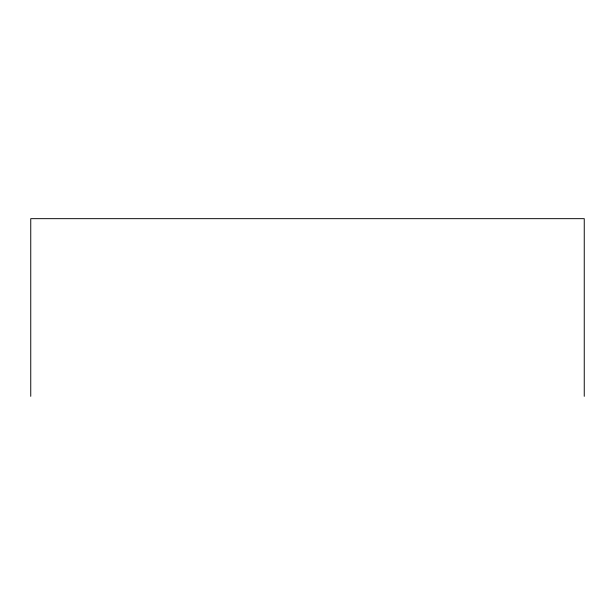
<?xml version="1.0" encoding="UTF-8"?>
<svg xmlns="http://www.w3.org/2000/svg" width="615" height="615" viewBox="0 0 615 615"><rect width="100%" height="100%" fill="white"/><g stroke="black" fill="none" stroke-linecap="round" stroke-linejoin="round"><path stroke-width="0.92" d="M584.25 396.337L584.25 218.663L30.75 218.663L30.75 396.337"/></g></svg>
